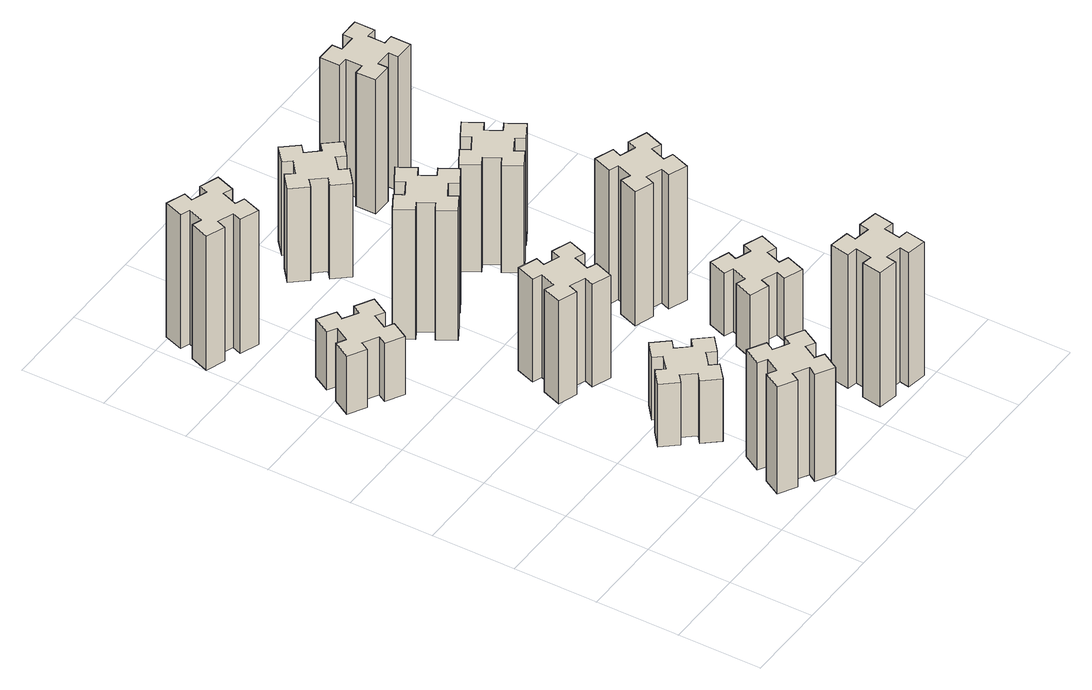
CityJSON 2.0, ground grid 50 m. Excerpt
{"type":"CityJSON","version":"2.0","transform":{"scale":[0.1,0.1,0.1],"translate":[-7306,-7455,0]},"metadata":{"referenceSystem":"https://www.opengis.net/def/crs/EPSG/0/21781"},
"CityObjects":{
"building1":{"type":"Building","attributes":{"class":"1000","function":"1000","usage":"1000","yearOfConstruction":2016,"roofType":"1000","measuredHeight":72,"storeysAboveGround":30,"storeysBelowGround":0},"geometry":[{"type":"Solid","lod":"1","boundaries":[[[[0,1,2,3,4,5,6,7,8,9,10,11,12,13,14,15,16,17,18,19]],[[17,16,20,21]],[[16,15,22,20]],[[15,14,23,22]],[[14,13,24,23]],[[13,12,25,24]],[[12,11,26,25]],[[11,10,27,26]],[[10,9,28,27]],[[9,8,29,28]],[[8,7,30,29]],[[7,6,31,30]],[[6,5,32,31]],[[5,4,33,32]],[[4,3,34,33]],[[3,2,35,34]],[[2,1,36,35]],[[1,0,37,36]],[[0,19,38,37]],[[19,18,39,38]],[[18,17,21,39]],[[24,25,26,27,28,29,30,31,32,33,34,35,36,37,38,39,21,20,22,23]]]]}]},
"building2":{"type":"Building","attributes":{"class":"1000","function":"1000","usage":"1000","yearOfConstruction":2016,"roofType":"1000","measuredHeight":39,"storeysAboveGround":30,"storeysBelowGround":0},"geometry":[{"type":"Solid","lod":"1","boundaries":[[[[40,41,42,43,44,45,46,47,48,49,50,51,52,53,54,55,56,57,58,59]],[[57,56,60,61]],[[56,55,62,60]],[[55,54,63,62]],[[54,53,64,63]],[[53,52,65,64]],[[52,51,66,65]],[[51,50,67,66]],[[50,49,68,67]],[[49,48,69,68]],[[48,47,70,69]],[[47,46,71,70]],[[46,45,72,71]],[[45,44,73,72]],[[44,43,74,73]],[[43,42,75,74]],[[42,41,76,75]],[[41,40,77,76]],[[40,59,78,77]],[[59,58,79,78]],[[58,57,61,79]],[[64,65,66,67,68,69,70,71,72,73,74,75,76,77,78,79,61,60,62,63]]]]}]},
"building3":{"type":"Building","attributes":{"class":"1000","function":"1000","usage":"1000","yearOfConstruction":2016,"roofType":"1000","measuredHeight":90,"storeysAboveGround":30,"storeysBelowGround":0},"geometry":[{"type":"Solid","lod":"1","boundaries":[[[[80,81,82,83,84,85,86,87,88,89,90,91,92,93,94,95,96,97,98,99]],[[97,96,100,101]],[[96,95,102,100]],[[95,94,103,102]],[[94,93,104,103]],[[93,92,105,104]],[[92,91,106,105]],[[91,90,107,106]],[[90,89,108,107]],[[89,88,109,108]],[[88,87,110,109]],[[87,86,111,110]],[[86,85,112,111]],[[85,84,113,112]],[[84,83,114,113]],[[83,82,115,114]],[[82,81,116,115]],[[81,80,117,116]],[[80,99,118,117]],[[99,98,119,118]],[[98,97,101,119]],[[104,105,106,107,108,109,110,111,112,113,114,115,116,117,118,119,101,100,102,103]]]]}]},
"building4":{"type":"Building","attributes":{"class":"1000","function":"1000","usage":"1000","yearOfConstruction":2016,"roofType":"1000","measuredHeight":42,"storeysAboveGround":30,"storeysBelowGround":0},"geometry":[{"type":"Solid","lod":"1","boundaries":[[[[120,121,122,123,124,125,126,127,128,129,130,131,132,133,134,135,136,137,138,139]],[[137,136,140,141]],[[136,135,142,140]],[[135,134,143,142]],[[134,133,144,143]],[[133,132,145,144]],[[132,131,146,145]],[[131,130,147,146]],[[130,129,148,147]],[[129,128,149,148]],[[128,127,150,149]],[[127,126,151,150]],[[126,125,152,151]],[[125,124,153,152]],[[124,123,154,153]],[[123,122,155,154]],[[122,121,156,155]],[[121,120,157,156]],[[120,139,158,157]],[[139,138,159,158]],[[138,137,141,159]],[[144,145,146,147,148,149,150,151,152,153,154,155,156,157,158,159,141,140,142,143]]]]}]},
"building5":{"type":"Building","attributes":{"class":"1000","function":"1000","usage":"1000","yearOfConstruction":2016,"roofType":"1000","measuredHeight":69,"storeysAboveGround":30,"storeysBelowGround":0},"geometry":[{"type":"Solid","lod":"1","boundaries":[[[[160,161,162,163,164,165,166,167,168,169,170,171,172,173,174,175,176,177,178,179]],[[177,176,180,181]],[[176,175,182,180]],[[175,174,183,182]],[[174,173,184,183]],[[173,172,185,184]],[[172,171,186,185]],[[171,170,187,186]],[[170,169,188,187]],[[169,168,189,188]],[[168,167,190,189]],[[167,166,191,190]],[[166,165,192,191]],[[165,164,193,192]],[[164,163,194,193]],[[163,162,195,194]],[[162,161,196,195]],[[161,160,197,196]],[[160,179,198,197]],[[179,178,199,198]],[[178,177,181,199]],[[184,185,186,187,188,189,190,191,192,193,194,195,196,197,198,199,181,180,182,183]]]]}]},
"building6":{"type":"Building","attributes":{"class":"1000","function":"1000","usage":"1000","yearOfConstruction":2016,"roofType":"1000","measuredHeight":87,"storeysAboveGround":30,"storeysBelowGround":0},"geometry":[{"type":"Solid","lod":"1","boundaries":[[[[200,201,202,203,204,205,206,207,208,209,210,211,212,213,214,215,216,217,218,219]],[[217,216,220,221]],[[216,215,222,220]],[[215,214,223,222]],[[214,213,224,223]],[[213,212,225,224]],[[212,211,226,225]],[[211,210,227,226]],[[210,209,228,227]],[[209,208,229,228]],[[208,207,230,229]],[[207,206,231,230]],[[206,205,232,231]],[[205,204,233,232]],[[204,203,234,233]],[[203,202,235,234]],[[202,201,236,235]],[[201,200,237,236]],[[200,219,238,237]],[[219,218,239,238]],[[218,217,221,239]],[[224,225,226,227,228,229,230,231,232,233,234,235,236,237,238,239,221,220,222,223]]]]}]},
"building7":{"type":"Building","attributes":{"class":"1000","function":"1000","usage":"1000","yearOfConstruction":2016,"roofType":"1000","measuredHeight":90,"storeysAboveGround":30,"storeysBelowGround":0},"geometry":[{"type":"Solid","lod":"1","boundaries":[[[[240,241,242,243,244,245,246,247,248,249,250,251,252,253,254,255,256,257,258,259]],[[257,256,260,261]],[[256,255,262,260]],[[255,254,263,262]],[[254,253,264,263]],[[253,252,265,264]],[[252,251,266,265]],[[251,250,267,266]],[[250,249,268,267]],[[249,248,269,268]],[[248,247,270,269]],[[247,246,271,270]],[[246,245,272,271]],[[245,244,273,272]],[[244,243,274,273]],[[243,242,275,274]],[[242,241,276,275]],[[241,240,277,276]],[[240,259,278,277]],[[259,258,279,278]],[[258,257,261,279]],[[264,265,266,267,268,269,270,271,272,273,274,275,276,277,278,279,261,260,262,263]]]]}]},
"building8":{"type":"Building","attributes":{"class":"1000","function":"1000","usage":"1000","yearOfConstruction":2016,"roofType":"1000","measuredHeight":63,"storeysAboveGround":30,"storeysBelowGround":0},"geometry":[{"type":"Solid","lod":"1","boundaries":[[[[280,281,282,283,284,285,286,287,288,289,290,291,292,293,294,295,296,297,298,299]],[[297,296,300,301]],[[296,295,302,300]],[[295,294,303,302]],[[294,293,304,303]],[[293,292,305,304]],[[292,291,306,305]],[[291,290,307,306]],[[290,289,308,307]],[[289,288,309,308]],[[288,287,310,309]],[[287,286,311,310]],[[286,285,312,311]],[[285,284,313,312]],[[284,283,314,313]],[[283,282,315,314]],[[282,281,316,315]],[[281,280,317,316]],[[280,299,318,317]],[[299,298,319,318]],[[298,297,301,319]],[[304,305,306,307,308,309,310,311,312,313,314,315,316,317,318,319,301,300,302,303]]]]}]},
"building9":{"type":"Building","attributes":{"class":"1000","function":"1000","usage":"1000","yearOfConstruction":2016,"roofType":"1000","measuredHeight":42,"storeysAboveGround":30,"storeysBelowGround":0},"geometry":[{"type":"Solid","lod":"1","boundaries":[[[[320,321,322,323,324,325,326,327,328,329,330,331,332,333,334,335,336,337,338,339]],[[337,336,340,341]],[[336,335,342,340]],[[335,334,343,342]],[[334,333,344,343]],[[333,332,345,344]],[[332,331,346,345]],[[331,330,347,346]],[[330,329,348,347]],[[329,328,349,348]],[[328,327,350,349]],[[327,326,351,350]],[[326,325,352,351]],[[325,324,353,352]],[[324,323,354,353]],[[323,322,355,354]],[[322,321,356,355]],[[321,320,357,356]],[[320,339,358,357]],[[339,338,359,358]],[[338,337,341,359]],[[344,345,346,347,348,349,350,351,352,353,354,355,356,357,358,359,341,340,342,343]]]]}]},
"building10":{"type":"Building","attributes":{"class":"1000","function":"1000","usage":"1000","yearOfConstruction":2016,"roofType":"1000","measuredHeight":90,"storeysAboveGround":30,"storeysBelowGround":0},"geometry":[{"type":"Solid","lod":"1","boundaries":[[[[360,361,362,363,364,365,366,367,368,369,370,371,372,373,374,375,376,377,378,379]],[[377,376,380,381]],[[376,375,382,380]],[[375,374,383,382]],[[374,373,384,383]],[[373,372,385,384]],[[372,371,386,385]],[[371,370,387,386]],[[370,369,388,387]],[[369,368,389,388]],[[368,367,390,389]],[[367,366,391,390]],[[366,365,392,391]],[[365,364,393,392]],[[364,363,394,393]],[[363,362,395,394]],[[362,361,396,395]],[[361,360,397,396]],[[360,379,398,397]],[[379,378,399,398]],[[378,377,381,399]],[[384,385,386,387,388,389,390,391,392,393,394,395,396,397,398,399,381,380,382,383]]]]}]},
"building11":{"type":"Building","attributes":{"class":"1000","function":"1000","usage":"1000","yearOfConstruction":2016,"roofType":"1000","measuredHeight":72,"storeysAboveGround":30,"storeysBelowGround":0},"geometry":[{"type":"Solid","lod":"1","boundaries":[[[[400,401,402,403,404,405,406,407,408,409,410,411,412,413,414,415,416,417,418,419]],[[417,416,420,421]],[[416,415,422,420]],[[415,414,423,422]],[[414,413,424,423]],[[413,412,425,424]],[[412,411,426,425]],[[411,410,427,426]],[[410,409,428,427]],[[409,408,429,428]],[[408,407,430,429]],[[407,406,431,430]],[[406,405,432,431]],[[405,404,433,432]],[[404,403,434,433]],[[403,402,435,434]],[[402,401,436,435]],[[401,400,437,436]],[[400,419,438,437]],[[419,418,439,438]],[[418,417,421,439]],[[424,425,426,427,428,429,430,431,432,433,434,435,436,437,438,439,421,420,422,423]]]]}]},
"building12":{"type":"Building","attributes":{"class":"1000","function":"1000","usage":"1000","yearOfConstruction":2016,"roofType":"1000","measuredHeight":90,"storeysAboveGround":30,"storeysBelowGround":0},"geometry":[{"type":"Solid","lod":"1","boundaries":[[[[440,441,442,443,444,445,446,447,448,449,450,451,452,453,454,455,456,457,458,459]],[[457,456,460,461]],[[456,455,462,460]],[[455,454,463,462]],[[454,453,464,463]],[[453,452,465,464]],[[452,451,466,465]],[[451,450,467,466]],[[450,449,468,467]],[[449,448,469,468]],[[448,447,470,469]],[[447,446,471,470]],[[446,445,472,471]],[[445,444,473,472]],[[444,443,474,473]],[[443,442,475,474]],[[442,441,476,475]],[[441,440,477,476]],[[440,459,478,477]],[[459,458,479,478]],[[458,457,461,479]],[[464,465,466,467,468,469,470,471,472,473,474,475,476,477,478,479,461,460,462,463]]]]}]}
},
"vertices":[
[1064,306,0],[977,356,0],[1007,408,0],[903,468,0],[843,364,0],[895,334,0],[845,247,0],[793,277,0],[733,173,0],[837,113,0],[867,165,0],[954,115,0],[924,63,0],[1028,3,0],[1088,107,0],[1036,137,0],[1086,224,0],[1138,194,0],[1198,298,0],[1094,358,0],[1086,224,720],[1138,194,720],[1036,137,720],[1088,107,720],[1028,3,720],[924,63,720],[954,115,720],[867,165,720],[837,113,720],[733,173,720],[793,277,720],[845,247,720],[895,334,720],[843,364,720],[903,468,720],[1007,408,720],[977,356,720],[1064,306,720],[1094,358,720],[1198,298,720],
[396,2357,0],[446,2444,0],[498,2414,0],[558,2518,0],[454,2578,0],[424,2526,0],[337,2576,0],[367,2628,0],[263,2688,0],[203,2584,0],[255,2554,0],[205,2467,0],[153,2497,0],[93,2393,0],[197,2333,0],[227,2385,0],[314,2335,0],[284,2283,0],[388,2223,0],[448,2327,0],[314,2335,390],[284,2283,390],[227,2385,390],[197,2333,390],[93,2393,390],[153,2497,390],[205,2467,390],[255,2554,390],[203,2584,390],[263,2688,390],[367,2628,390],[337,2576,390],[424,2526,390],[454,2578,390],[558,2518,390],[498,2414,390],[446,2444,390],[396,2357,390],[448,2327,390],[388,2223,390],
[139,3380,0],[105,3286,0],[49,3307,0],[7,3194,0],[120,3153,0],[141,3209,0],[235,3175,0],[214,3119,0],[327,3077,0],[368,3190,0],[312,3211,0],[346,3305,0],[402,3284,0],[443,3397,0],[330,3438,0],[310,3382,0],[216,3416,0],[237,3472,0],[124,3513,0],[83,3400,0],[216,3416,900],[237,3472,900],[310,3382,900],[330,3438,900],[443,3397,900],[402,3284,900],[346,3305,900],[312,3211,900],[368,3190,900],[327,3077,900],[214,3119,900],[235,3175,900],[141,3209,900],[120,3153,900],[7,3194,900],[49,3307,900],[105,3286,900],[139,3380,900],[83,3400,900],[124,3513,900],
[998,759,0],[1074,823,0],[1113,777,0],[1205,854,0],[1128,946,0],[1082,908,0],[1017,984,0],[1063,1023,0],[986,1115,0],[894,1038,0],[933,992,0],[856,927,0],[818,973,0],[726,896,0],[803,804,0],[849,843,0],[913,766,0],[867,728,0],[944,636,0],[1036,713,0],[913,766,420],[867,728,420],[849,843,420],[803,804,420],[726,896,420],[818,973,420],[856,927,420],[933,992,420],[894,1038,420],[986,1115,420],[1063,1023,420],[1017,984,420],[1082,908,420],[1128,946,420],[1205,854,420],[1113,777,420],[1074,823,420],[998,759,420],[1036,713,420],[944,636,420],
[1052,1531,0],[1086,1625,0],[1142,1604,0],[1183,1717,0],[1070,1758,0],[1050,1702,0],[956,1736,0],[977,1792,0],[864,1833,0],[823,1720,0],[879,1700,0],[845,1606,0],[789,1627,0],[747,1514,0],[860,1473,0],[881,1529,0],[975,1495,0],[954,1439,0],[1067,1397,0],[1108,1510,0],[975,1495,690],[954,1439,690],[881,1529,690],[860,1473,690],[747,1514,690],[789,1627,690],[845,1606,690],[879,1700,690],[823,1720,690],[864,1833,690],[977,1792,690],[956,1736,690],[1050,1702,690],[1070,1758,690],[1183,1717,690],[1142,1604,690],[1086,1625,690],[1052,1531,690],[1108,1510,690],[1067,1397,690],
[977,2335,0],[1064,2385,0],[1094,2333,0],[1198,2393,0],[1138,2497,0],[1086,2467,0],[1036,2554,0],[1088,2584,0],[1028,2688,0],[924,2628,0],[954,2576,0],[867,2526,0],[837,2578,0],[733,2518,0],[793,2414,0],[845,2444,0],[895,2357,0],[843,2327,0],[903,2223,0],[1007,2283,0],[895,2357,870],[843,2327,870],[845,2444,870],[793,2414,870],[733,2518,870],[837,2578,870],[867,2526,870],[954,2576,870],[924,2628,870],[1028,2688,870],[1088,2584,870],[1036,2554,870],[1086,2467,870],[1138,2497,870],[1198,2393,870],[1094,2333,870],[1064,2385,870],[977,2335,870],[1007,2283,870],[903,2223,870],
[1874,335,0],[1775,352,0],[1786,411,0],[1667,432,0],[1647,314,0],[1706,304,0],[1688,205,0],[1629,216,0],[1608,97,0],[1727,77,0],[1737,136,0],[1835,118,0],[1825,59,0],[1943,38,0],[1964,157,0],[1905,167,0],[1922,265,0],[1981,255,0],[2002,373,0],[1884,394,0],[1922,265,900],[1981,255,900],[1905,167,900],[1964,157,900],[1943,38,900],[1825,59,900],[1835,118,900],[1737,136,900],[1727,77,900],[1608,97,900],[1629,216,900],[1688,205,900],[1706,304,900],[1647,314,900],[1667,432,900],[1786,411,900],[1775,352,900],[1874,335,900],[1884,394,900],[2002,373,900],
[1182,3228,0],[1117,3304,0],[1163,3343,0],[1086,3435,0],[994,3358,0],[1033,3312,0],[956,3247,0],[918,3293,0],[826,3216,0],[903,3124,0],[949,3163,0],[1013,3086,0],[967,3048,0],[1044,2956,0],[1136,3033,0],[1098,3079,0],[1174,3143,0],[1213,3097,0],[1305,3174,0],[1228,3266,0],[1174,3143,630],[1213,3097,630],[1098,3079,630],[1136,3033,630],[1044,2956,630],[967,3048,630],[1013,3086,630],[949,3163,630],[903,3124,630],[826,3216,630],[918,3293,630],[956,3247,630],[1033,3312,630],[994,3358,630],[1086,3435,630],[1163,3343,630],[1117,3304,630],[1182,3228,630],[1228,3266,630],[1305,3174,630],
[1721,889,0],[1815,855,0],[1794,799,0],[1907,757,0],[1948,870,0],[1892,891,0],[1926,985,0],[1982,964,0],[2023,1077,0],[1910,1118,0],[1890,1062,0],[1796,1096,0],[1817,1152,0],[1704,1193,0],[1663,1080,0],[1719,1060,0],[1685,966,0],[1629,987,0],[1587,874,0],[1700,833,0],[1685,966,420],[1629,987,420],[1719,1060,420],[1663,1080,420],[1704,1193,420],[1817,1152,420],[1796,1096,420],[1890,1062,420],[1910,1118,420],[2023,1077,420],[1982,964,420],[1926,985,420],[1892,891,420],[1948,870,420],[1907,757,420],[1794,799,420],[1815,855,420],[1721,889,420],[1700,833,420],[1587,874,420],
[1790,1702,0],[1696,1736,0],[1717,1792,0],[1604,1833,0],[1563,1720,0],[1619,1700,0],[1585,1606,0],[1529,1627,0],[1487,1514,0],[1600,1473,0],[1621,1529,0],[1715,1495,0],[1694,1439,0],[1807,1397,0],[1848,1510,0],[1792,1531,0],[1826,1625,0],[1882,1604,0],[1923,1717,0],[1810,1758,0],[1826,1625,900],[1882,1604,900],[1792,1531,900],[1848,1510,900],[1807,1397,900],[1694,1439,900],[1715,1495,900],[1621,1529,900],[1600,1473,900],[1487,1514,900],[1529,1627,900],[1585,1606,900],[1619,1700,900],[1563,1720,900],[1604,1833,900],[1717,1792,900],[1696,1736,900],[1790,1702,900],[1810,1758,900],[1923,1717,900],
[1617,2335,0],[1704,2385,0],[1734,2333,0],[1838,2393,0],[1778,2497,0],[1726,2467,0],[1676,2554,0],[1728,2584,0],[1668,2688,0],[1564,2628,0],[1594,2576,0],[1507,2526,0],[1477,2578,0],[1373,2518,0],[1433,2414,0],[1485,2444,0],[1535,2357,0],[1483,2327,0],[1543,2223,0],[1647,2283,0],[1535,2357,720],[1483,2327,720],[1485,2444,720],[1433,2414,720],[1373,2518,720],[1477,2578,720],[1507,2526,720],[1594,2576,720],[1564,2628,720],[1668,2688,720],[1728,2584,720],[1676,2554,720],[1726,2467,720],[1778,2497,720],[1838,2393,720],[1734,2333,720],[1704,2385,720],[1617,2335,720],[1647,2283,720],[1543,2223,720],
[1655,3185,0],[1755,3185,0],[1755,3125,0],[1875,3125,0],[1875,3245,0],[1815,3245,0],[1815,3345,0],[1875,3345,0],[1875,3465,0],[1755,3465,0],[1755,3405,0],[1655,3405,0],[1655,3465,0],[1535,3465,0],[1535,3345,0],[1595,3345,0],[1595,3245,0],[1535,3245,0],[1535,3125,0],[1655,3125,0],[1595,3245,900],[1535,3245,900],[1595,3345,900],[1535,3345,900],[1535,3465,900],[1655,3465,900],[1655,3405,900],[1755,3405,900],[1755,3465,900],[1875,3465,900],[1875,3345,900],[1815,3345,900],[1815,3245,900],[1875,3245,900],[1875,3125,900],[1755,3125,900],[1755,3185,900],[1655,3185,900],[1655,3125,900],[1535,3125,900]
]}
